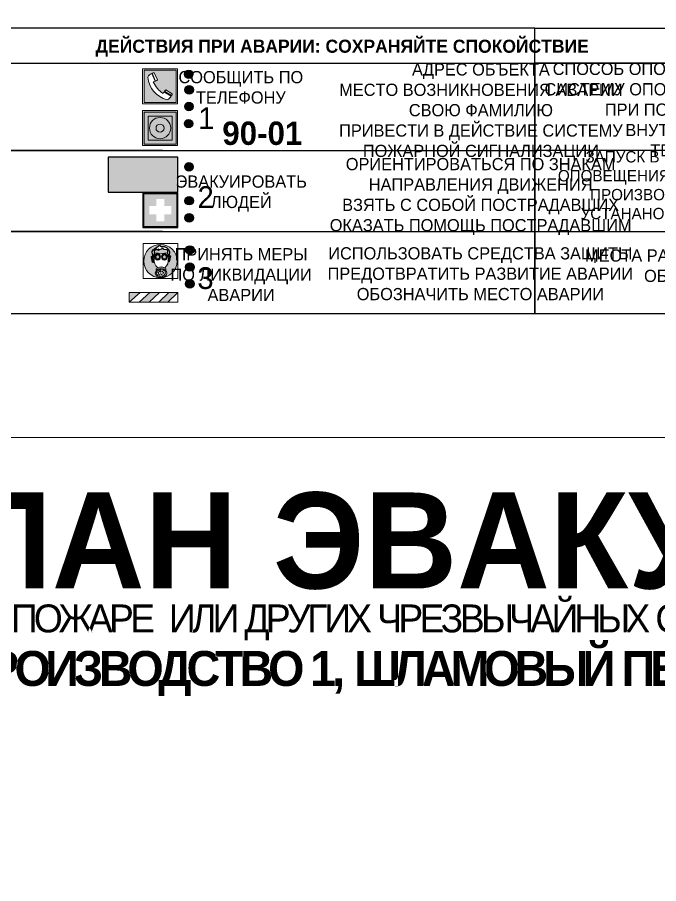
# Model space of a CAD drawing. Header units: millimetres. Extents: x 13810 to 67229, y 12374 to 21950.
# Drawn here: x 36775.5 to 36922.4, y 14840.4 to 15038.9 of the extents above; entities that cross this region are included whole.
import ezdxf

# ---------------------------------------------------------------- set-up
doc = ezdxf.new("R2010")
doc.units = ezdxf.units.MM
doc.styles.add('обычный', font='arial.ttf')

# ---------------------------------------------------------------- blocks, each defined once
blk = doc.blocks.new('A$C38D26F80')
h = blk.add_hatch(color=5)
h.dxf.hatch_style = 1
h.paths.add_polyline_path([(-8.77, -4.48, 1), (-0.19, -4.48, 1)])
h.paths.add_polyline_path([(-6.75, -3.58), (-6.75, -3.31), (-6.62, -3.22), (-6.5, -3.22), (-6.42, -3.3), (-6.39, -3.28), (-6.59, -2.23), (-6.59, -2.01), (-6.38, -1.58), (-4.76, -0.4), (-4.13, -0.79, -0.362848), (-2.1, -2.1, -0.201049), (-2.17, -2.48, 0.085434), (-2.26, -3.13), (-1.9, -3.16), (-2.25, -4.7), (-2.4, -4.59), (-2.43, -4.34), (-2.36, -4.34), (-2.14, -3.34), (-2.47, -3.42), (-2.58, -1.95), (-2.77, -1.58), (-3.58, -1.52), (-3.92, -1.26), (-5.05, -1.73), (-4.87, -1.39), (-5.41, -1.6), (-5.41, -1.46), (-6.13, -1.87), (-6.18, -3.5), (-6.56, -3.47), (-6.37, -4.59), (-6.16, -4.43), (-6.16, -4.66), (-6.36, -4.79), (-6.37, -4.8), (-6.51, -4.76)], flags=16)
h.paths.add_polyline_path([(-6.51, -4.76), (-6.36, -4.79), (-6.37, -4.8)], flags=0)
h.paths.add_polyline_path([(-5.92, -2.34, 0.089508), (-2.67, -2.35), (-2.48, -3.88, -0.268602), (-3.4, -6.18, 0.262449), (-5.2, -6.18, -0.268602), (-6.11, -3.88)], flags=16)
edge = h.paths.add_edge_path(flags=16)
edge.add_ellipse((-5.19, -3.41), major_axis=(0, 0.842), ratio=0.848992, start_angle=0, end_angle=360)
edge = h.paths.add_edge_path(flags=0)
edge.add_ellipse((-5.19, -3.39), major_axis=(0, 0.665), ratio=0.853798, start_angle=0, end_angle=360)
edge = h.paths.add_edge_path(flags=0)
edge.add_ellipse((-5.19, -3.4), major_axis=(0, 0.528), ratio=0.864094, start_angle=0, end_angle=360)
edge = h.paths.add_edge_path(flags=16)
edge.add_ellipse((-3.47, -3.4), major_axis=(0, 0.842), ratio=0.848992, start_angle=0, end_angle=360)
h.paths.add_polyline_path([(-3.13, -6.45), (-3.13, -6.84, 0.383174), (-5.57, -6.85), (-5.57, -6.49, -0.369952)], flags=16)
edge = h.paths.add_edge_path(flags=0)
edge.add_ellipse((-3.47, -3.39), major_axis=(0, 0.665), ratio=0.853798, start_angle=0, end_angle=360)
edge = h.paths.add_edge_path(flags=0)
edge.add_ellipse((-3.47, -3.4), major_axis=(0, 0.528), ratio=0.864094, start_angle=0, end_angle=360)
edge = h.paths.add_edge_path(flags=16)
edge.add_ellipse((-4.34, -7.57), major_axis=(-1.48, 0), ratio=0.744955, start_angle=0, end_angle=360)
h.paths.add_polyline_path([(-5.01, -6.85, -1), (-5.15, -6.85, -1)], flags=0)
h.paths.add_polyline_path([(-5.33, -7.14, -1), (-5.47, -7.14, -1)], flags=0)
h.paths.add_polyline_path([(-4.61, -6.71, -1), (-4.74, -6.71, -1)], flags=16)
h.paths.add_polyline_path([(-5.43, -7.51, -1), (-5.57, -7.51, -1)], flags=0)
h.paths.add_polyline_path([(-4.26, -6.67, -1), (-4.4, -6.67, -1)], flags=16)
h.paths.add_polyline_path([(-4.74, -7.14, -1), (-4.88, -7.14, -1)], flags=0)
h.paths.add_polyline_path([(-4.93, -7.43, -1), (-5.07, -7.43, -1)], flags=0)
h.paths.add_polyline_path([(-4.41, -7.07, -1), (-4.54, -7.07, -1)], flags=0)
h.paths.add_polyline_path([(-5.33, -7.87, -1), (-5.46, -7.87, -1)], flags=0)
h.paths.add_polyline_path([(-3.8, -6.71, -1), (-3.94, -6.71, -1)], flags=16)
h.paths.add_polyline_path([(-4.85, -7.78, -1), (-4.98, -7.78, -1)], flags=0)
h.paths.add_polyline_path([(-3.96, -7.14, -1), (-4.1, -7.14, -1)], flags=0)
h.paths.add_polyline_path([(-4.33, -7.53, -1), (-4.47, -7.53, -1)], flags=0)
h.paths.add_polyline_path([(-5.09, -8.12, -1), (-5.23, -8.12, -1)], flags=0)
h.paths.add_polyline_path([(-3.5, -6.94, -1), (-3.64, -6.94, -1)], flags=0)
h.paths.add_polyline_path([(-4.54, -7.97, -1), (-4.68, -7.97, -1)], flags=0)
h.paths.add_polyline_path([(-3.66, -7.39, -1), (-3.8, -7.39, -1)], flags=0)
h.paths.add_polyline_path([(-4.73, -8.35, -1), (-4.86, -8.35, -1)], flags=0)
h.paths.add_polyline_path([(-4.09, -7.96, -1), (-4.23, -7.96, -1)], flags=0)
h.paths.add_polyline_path([(-3.77, -7.74, -1), (-3.91, -7.74, -1)], flags=0)
h.paths.add_polyline_path([(-3.22, -7.27, -1), (-3.35, -7.27, -1)], flags=0)
h.paths.add_polyline_path([(-4.34, -8.4, -1), (-4.47, -8.4, -1)], flags=0)
h.paths.add_polyline_path([(-3.16, -7.61, -1), (-3.3, -7.61, -1)], flags=0)
h.paths.add_polyline_path([(-3.9, -8.35, -1), (-4.04, -8.35, -1)], flags=0)
h.paths.add_polyline_path([(-3.32, -7.91, -1), (-3.46, -7.91, -1)], flags=0)
h.paths.add_polyline_path([(-3.55, -8.23, -1), (-3.69, -8.23, -1)], flags=0)
at = {"color": 5, "lineweight": 5}
for p, q in [((-4.48, 0), (-8.96, 0)), ((-8.96, 0), (-8.96, -4.48)), ((-4.48, 0), (0, 0)), ((0, 0), (0, -4.48)), ((-6.59, -2.01), (-6.38, -1.58)), ((-6.59, -2.23), (-6.59, -2.01)), ((-6.38, -1.58), (-4.76, -0.4)), ((-6.13, -1.87), (-6.18, -3.5)), ((-5.41, -1.46), (-6.13, -1.87)), ((-4.87, -1.39), (-5.41, -1.6)), ((-5.41, -1.6), (-5.41, -1.46)), ((-3.92, -1.26), (-5.05, -1.73)), ((-5.05, -1.73), (-4.87, -1.39)), ((-4.76, -0.4), (-4.13, -0.79)), ((-3.58, -1.52), (-3.92, -1.26)), ((-2.77, -1.58), (-3.58, -1.52)), ((-2.58, -1.95), (-2.77, -1.58)), ((-2.47, -3.42), (-2.58, -1.95)), ((-6.75, -3.31), (-6.62, -3.22)), ((-6.75, -3.58), (-6.75, -3.31)), ((-6.51, -4.76), (-6.75, -3.58)), ((-6.62, -3.22), (-6.5, -3.22)), ((-6.39, -3.28), (-6.59, -2.23)), ((-6.18, -3.5), (-6.56, -3.47)), ((-6.56, -3.47), (-6.37, -4.59)), ((-6.5, -3.22), (-6.42, -3.3)), ((-6.42, -3.3), (-6.39, -3.28)), ((-6.37, -4.59), (-6.16, -4.43)), ((-6.16, -4.43), (-6.16, -4.66)), ((-5.92, -2.34), (-6.11, -3.88)), ((-2.67, -2.34), (-2.48, -3.88)), ((-2.14, -3.34), (-2.47, -3.42)), ((-2.43, -4.34), (-2.4, -4.59)), ((-2.43, -4.34), (-2.36, -4.34)), ((-2.36, -4.34), (-2.14, -3.34)), ((-1.9, -3.16), (-2.26, -3.13)), ((-2.25, -4.7), (-1.9, -3.16)), ((-8.96, -8.96), (-8.96, -4.48)), ((-6.37, -4.8), (-6.51, -4.76)), ((-6.16, -4.66), (-6.37, -4.8)), ((-5.57, -6.49), (-5.57, -6.85)), ((-3.13, -6.45), (-3.13, -6.84)), ((-2.4, -4.59), (-2.25, -4.7)), ((0, -8.96), (0, -4.48)), ((-4.48, -8.96), (-8.96, -8.96)), ((-4.48, -8.96), (0, -8.96))]:
    blk.add_line(p, q, dxfattribs=at)
at = {"color": 5}
for p, q in [((-6.59, -2.01), (-6.38, -1.58)), ((-6.59, -2.23), (-6.59, -2.01)), ((-6.38, -1.58), (-4.76, -0.4)), ((-6.13, -1.87), (-6.18, -3.5)), ((-5.41, -1.46), (-6.13, -1.87)), ((-4.87, -1.39), (-5.41, -1.6)), ((-5.41, -1.6), (-5.41, -1.46)), ((-3.92, -1.26), (-5.05, -1.73)), ((-5.05, -1.73), (-4.87, -1.39)), ((-4.76, -0.4), (-4.13, -0.79)), ((-3.58, -1.52), (-3.92, -1.26)), ((-2.77, -1.58), (-3.58, -1.52)), ((-2.58, -1.95), (-2.77, -1.58)), ((-2.47, -3.42), (-2.58, -1.95)), ((-6.75, -3.31), (-6.62, -3.22)), ((-6.75, -3.58), (-6.75, -3.31)), ((-6.51, -4.76), (-6.75, -3.58)), ((-6.62, -3.22), (-6.5, -3.22)), ((-6.39, -3.28), (-6.59, -2.23)), ((-6.18, -3.5), (-6.56, -3.47)), ((-6.56, -3.47), (-6.37, -4.59)), ((-6.5, -3.22), (-6.42, -3.3)), ((-6.42, -3.3), (-6.39, -3.28)), ((-6.37, -4.59), (-6.16, -4.43)), ((-6.16, -4.43), (-6.16, -4.66)), ((-2.14, -3.34), (-2.47, -3.42)), ((-2.4, -4.59), (-2.43, -4.34)), ((-2.43, -4.34), (-2.36, -4.34)), ((-2.36, -4.34), (-2.14, -3.34)), ((-2.26, -3.13), (-1.9, -3.16)), ((-1.9, -3.16), (-2.25, -4.7)), ((-6.37, -4.8), (-6.51, -4.76)), ((-6.36, -4.79), (-6.51, -4.76)), ((-6.16, -4.66), (-6.37, -4.8)), ((-6.16, -4.66), (-6.36, -4.79)), ((-2.25, -4.7), (-2.4, -4.59))]:
    blk.add_line(p, q, dxfattribs=at)
at = {"color": 5, "lineweight": 5}
for centre, radius in [((-4.48, -4.48), 4.29), ((-4.67, -6.71), 0.0678), ((-4.33, -6.67), 0.0678), ((-3.87, -6.71), 0.0678), ((-5.5, -7.51), 0.0678), ((-5.4, -7.14), 0.0678), ((-5.4, -7.87), 0.0678), ((-5.16, -8.12), 0.0678), ((-5.08, -6.85), 0.0678), ((-5, -7.43), 0.0678), ((-4.91, -7.78), 0.0678), ((-4.81, -7.14), 0.0678), ((-4.79, -8.35), 0.0678), ((-4.61, -7.97), 0.0678), ((-4.47, -7.07), 0.0678), ((-4.4, -7.53), 0.0678), ((-4.4, -8.4), 0.0678), ((-4.16, -7.96), 0.0678), ((-4.03, -7.14), 0.0678), ((-3.97, -8.35), 0.0678), ((-3.84, -7.74), 0.0678), ((-3.73, -7.39), 0.0678), ((-3.62, -8.23), 0.0678), ((-3.57, -6.94), 0.0678), ((-3.39, -7.91), 0.0678), ((-3.28, -7.27), 0.0678), ((-3.23, -7.61), 0.0678)]:
    blk.add_circle(centre, radius, dxfattribs=at)
at = {"color": 5}
for centre, radius, start, end in [((-3.89, -2.66), 1.88, 17.387, 97.1599), ((-2.6, -2.2), 0.511, 326.3906, 11.8614), ((-0.35, -3.07), 1.91, 162.2553, 181.7878)]:
    blk.add_arc(centre, radius, start, end, dxfattribs=at)
at = {"color": 5, "lineweight": 5}
for centre, radius, start, end in [((-2.6, -2.2), 0.513, 326.4781, 11.7739), ((-3.66, -4.24), 2.47, 171.573, 231.7124), ((-4.28, 6.66), 9.15, 259.6987, 280.1569), ((-4.93, -4.24), 2.47, 308.2876, 8.427), ((-0.47, -3.05), 1.79, 161.5846, 182.4584), ((-4.33, -7.88), 1.87, 50.358, 131.5662), ((-4.34, -8.2), 1.82, 48.4943, 132.3565), ((-4.3, -7.78), 1.83, 60.5889, 119.4111)]:
    blk.add_arc(centre, radius, start, end, dxfattribs=at)
for centre, major_axis, ratio in [((-5.19, -3.41), (0, 0.842), 0.848992), ((-5.19, -3.39), (0, 0.665), 0.853798), ((-5.19, -3.4), (0, 0.528), 0.864094), ((-3.47, -3.4), (0, 0.842), 0.848992), ((-3.47, -3.39), (0, 0.665), 0.853798), ((-3.47, -3.4), (0, 0.528), 0.864094), ((-4.34, -7.57), (-1.48, 0), 0.744955)]:
    blk.add_ellipse(centre, major_axis=major_axis, ratio=ratio, dxfattribs=at)
blk = doc.blocks.new('A$C47DD6509')
at = {"lineweight": 5}
for points in [[(-8.69, 0), (-11.19, 0), (-11.19, -2.22)], [(-4.22, 0), (-6.45, 0), (-8.91, -2.22), (-6.61, -2.22)], [(0, 0), (-2.09, 0), (-4.36, -2.22), (-2.29, -2.22)]]:
    blk.add_hatch(color=242, dxfattribs=at).paths.add_polyline_path(points)
at = {"color": 242, "lineweight": 5}
for p, q in [((-11.19, -2.22), (-8.69, 0)), ((-11.19, -2.22), (-11.19, 0)), ((-11.19, 0), (-8.69, 0)), ((-11.19, 0), (0, 0)), ((-8.91, -2.22), (-6.45, 0)), ((-6.61, -2.22), (-4.22, 0)), ((-4.36, -2.22), (-2.09, 0)), ((-2.29, -2.22), (0, 0)), ((0, 0), (0, -2.22)), ((0, -2.22), (-11.19, -2.22))]:
    blk.add_line(p, q, dxfattribs=at)
blk = doc.blocks.new('A$C32E8229D')
at = {"true_color": 0xffffff}
blk.add_hatch(color=7, dxfattribs=at).paths.add_polyline_path([(0, 0), (0, -8), (16, -8), (16, 0)])
h = blk.add_hatch(color=126)
h.paths.add_polyline_path([(0.2, -0.2), (15.8, -0.2), (15.8, -7.8), (0.2, -7.8)])
h.paths.add_polyline_path([(13.49, -2.05), (12.08, -2.05), (11.37, -2.63, 0.162397), (11.29, -2.84), (11.29, -3.63), (10.35, -3.63), (10.35, -4.05), (11.68, -4.05), (11.68, -3.48), (12.26, -4.28), (11.29, -5.1), (11.29, -6.78), (11.85, -6.78), (11.85, -5.44), (12.8, -4.64), (12.8, -5.94), (14.46, -5.94), (14.46, -5.39), (13.45, -5.39), (13.45, -3.97), (12.46, -2.59), (13.15, -2.59), (13.69, -3.34), (14.18, -3)], flags=16)
h.paths.add_polyline_path([(10.74, -1.82, 1), (11.8, -1.82, 1)], flags=16)
h.paths.add_polyline_path([(9.39, -3.59), (5.99, -3.59), (6.56, -3.03), (5.91, -3.03), (5.1, -3.83), (5.91, -4.64), (6.56, -4.64), (5.99, -4.09), (9.39, -4.09)], flags=16)
h.paths.add_polyline_path([(4.29, -1.08), (1.72, -1.08), (1.72, -6.6), (4.29, -6.6)], flags=16)
at = {"color": 126}
blk.add_lwpolyline([(16, -8), (0, -8), (0, 0), (16, 0)], close=True, dxfattribs=at)
blk = doc.blocks.new('A$C18900ED3')
h = blk.add_hatch(color=126)
h.paths.add_polyline_path([(-0.18, -0.18), (-7.02, -0.18), (-7.02, -7.02), (-0.18, -7.02)])
h.paths.add_polyline_path([(-5.89, -4.46), (-5.89, -2.77), (-4.46, -2.77), (-4.46, -1.31), (-2.77, -1.31), (-2.77, -2.77), (-1.33, -2.77), (-1.33, -4.46), (-2.77, -4.46), (-2.77, -5.89), (-4.46, -5.89), (-4.46, -4.46)], flags=16)
at = {"color": 126}
for p, q in [((-7.2, 0), (-7.2, -7.2)), ((0, 0), (-7.2, 0)), ((0, -7.2), (0, 0)), ((-7.02, -7.02), (-7.02, -0.18)), ((-7.02, -0.18), (-0.18, -0.18)), ((-0.18, -0.18), (-0.18, -7.02)), ((-0.18, -7.02), (-7.02, -7.02)), ((-7.2, -7.2), (0, -7.2))]:
    blk.add_line(p, q, dxfattribs=at)
blk = doc.blocks.new('A$C456E1F9C')
at = {"lineweight": 5}
h = blk.add_hatch(color=242, dxfattribs=at)
h.paths.add_polyline_path([(0.51, -1.47), (0.51, -13.26), (12.29, -13.26), (12.29, -1.47)])
h.paths.add_polyline_path([(5.42, -4.95, -0.254479), (4.78, -5.4), (3.52, -2.53, -0.209735), (4.23, -2.4)], flags=16)
h.paths.add_polyline_path([(8.53, -8.6), (10.87, -10.17), (10.54, -10.76), (8.03, -9.13, -0.192251)], flags=16)
h.paths.add_polyline_path([(4.61, -5.49, 0.005518), (3.87, -5.72, 0.128647), (7.49, -10.01, 0.00809), (7.83, -9.33), (10.47, -10.97, -0.16736), (8.99, -12.25, -0.327862), (1.95, -3.95, -0.166952), (3.36, -2.62)], flags=16)
at = {"color": 242, "lineweight": 5}
for p, q in [((0, -13.77), (0, -0.97)), ((12.8, -0.97), (0, -0.97)), ((4.61, -5.49), (3.36, -2.62)), ((3.52, -2.53), (4.78, -5.4)), ((4.23, -2.4), (5.42, -4.95)), ((12.8, -13.77), (12.8, -0.97)), ((7.83, -9.33), (10.47, -10.97)), ((8.03, -9.13), (10.54, -10.76)), ((10.81, -10.12), (8.53, -8.6)), ((10.54, -10.76), (10.8, -10.3)), ((10.8, -10.3), (10.81, -10.12)), ((0, -13.77), (12.8, -13.77))]:
    blk.add_line(p, q, dxfattribs=at)
blk.add_lwpolyline([(0.51, -1.47), (12.29, -1.47), (12.29, -13.26), (0.51, -13.26)], close=True, dxfattribs=at)
for centre, radius, start, end in [((4.59, -5.34), 2.99, 114.2845, 152.1974), ((4.02, -3.27), 0.891, 76.3284, 123.7092), ((11.12, -3.31), 9.19, 183.9915, 256.6009), ((14.98, -39.1), 35.17, 107.1487, 108.4135), ((13.86, -0.94), 11.08, 205.5536, 234.8762), ((4.68, -4.59), 0.824, 276.9621, 334.0723), ((-13.31, 0.8), 23.44, 332.5487, 334.4027), ((8.94, -9.5), 0.989, 114.4092, 157.9388), ((7.87, -9.46), 3, 291.9291, 329.9329)]:
    blk.add_arc(centre, radius, start, end, dxfattribs=at)
blk = doc.blocks.new('A$C54414219')
at = {"true_color": 0xffffff}
h = blk.add_hatch(color=7, dxfattribs=at)
h.paths.add_polyline_path([(2.39, -9.45), (2.39, -18.3), (11.23, -18.3), (11.23, -9.45)], flags=0)
h.paths.add_polyline_path([(10.71, -13.87, -1), (2.92, -13.87, -1)], flags=0)
h.paths.add_polyline_path([(8.3, -13.87, -1), (5.33, -13.87, -1)], flags=0)
h.paths.add_polyline_path([(0.41, -7.47), (0.41, -20.27), (13.21, -20.27), (13.21, -7.47)])
h.paths.add_polyline_path([(0.92, -19.77), (12.71, -19.77), (12.71, -7.98), (0.92, -7.98)], flags=16)
h.paths.add_polyline_path([(11.23, -9.45), (11.23, -18.3), (2.39, -18.3), (2.39, -9.45)], flags=0)
at = {"lineweight": 5}
h = blk.add_hatch(color=242, dxfattribs=at)
h.paths.add_polyline_path([(12.71, -7.98), (0.92, -7.98), (0.92, -19.77), (12.71, -19.77)])
h.paths.add_polyline_path([(11.23, -18.3), (2.39, -18.3), (2.39, -9.45), (11.23, -9.45)], flags=16)
h.paths.add_polyline_path([(10.71, -13.87, -1), (2.92, -13.87, -1)], flags=0)
h.paths.add_polyline_path([(8.3, -13.87, -1), (5.33, -13.87, -1)], flags=0)
at = {"true_color": 0xffffff}
h = blk.add_hatch(color=7, dxfattribs=at)
h.paths.add_polyline_path([(2.39, -9.45), (2.39, -18.3), (11.23, -18.3), (11.23, -9.45)])
h.paths.add_polyline_path([(10.71, -13.87, -1), (2.92, -13.87, -1)], flags=16)
h.paths.add_polyline_path([(8.3, -13.87, -1), (5.33, -13.87, -1)], flags=0)
at = {"lineweight": 5}
h = blk.add_hatch(color=242, dxfattribs=at)
h.paths.add_polyline_path([(2.92, -13.87, 1), (10.71, -13.87, 1)])
h.paths.add_polyline_path([(8.3, -13.87, -1), (5.33, -13.87, -1)], flags=16)
at = {"color": 242, "lineweight": 5}
for p, q in [((0.41, -20.27), (0.41, -7.47)), ((0.41, -7.47), (13.21, -7.47)), ((0.41, -7.47), (13.21, -7.47)), ((13.21, -20.27), (13.21, -7.47)), ((0.41, -20.27), (13.21, -20.27))]:
    blk.add_line(p, q, dxfattribs=at)
for points in [[(0.92, -7.98), (12.71, -7.98), (12.71, -19.77), (0.92, -19.77)], [(2.39, -9.45), (11.23, -9.45), (11.23, -18.3), (2.39, -18.3)]]:
    blk.add_lwpolyline(points, close=True, dxfattribs=at)
for radius in [3.89, 1.49]:
    blk.add_circle((6.81, -13.87), radius, dxfattribs=at)

msp = doc.modelspace()

# ---------------------------------------------------------------- hatches: boundary and pattern name
at = {"lineweight": 0}
h = msp.add_hatch(color=256, dxfattribs=at)
h.dxf.hatch_style = 1
h.paths.add_polyline_path([(36813.78, 15025.9, 1), (36815.71, 15025.9, 1)])
h = msp.add_hatch(color=256, dxfattribs=at)
h.dxf.hatch_style = 1
h.paths.add_polyline_path([(36813.89, 15022.32, 1), (36815.82, 15022.32, 1)])
h = msp.add_hatch(color=256, dxfattribs=at)
h.dxf.hatch_style = 1
h.paths.add_polyline_path([(36813.85, 15018.51, 1), (36815.78, 15018.51, 1)])
h = msp.add_hatch(color=256, dxfattribs=at)
h.dxf.hatch_style = 1
h.paths.add_polyline_path([(36813.76, 15014.58, 1), (36815.7, 15014.58, 1)])
h = msp.add_hatch(color=256, dxfattribs=at)
h.dxf.hatch_style = 1
h.paths.add_polyline_path([(36813.85, 15004.69, 1), (36815.78, 15004.69, 1)])
h = msp.add_hatch(color=256, dxfattribs=at)
h.dxf.hatch_style = 1
h.paths.add_polyline_path([(36813.89, 14996.91, 1), (36815.82, 14996.91, 1)])
h = msp.add_hatch(color=256, dxfattribs=at)
h.dxf.hatch_style = 1
h.paths.add_polyline_path([(36813.88, 14993.01, 1), (36815.81, 14993.01, 1)])
h = msp.add_hatch(color=256, dxfattribs=at)
h.dxf.hatch_style = 1
h.paths.add_polyline_path([(36814.04, 14985.65, 1), (36815.97, 14985.65, 1)])
h = msp.add_hatch(color=256, dxfattribs=at)
h.dxf.hatch_style = 1
h.paths.add_polyline_path([(36814.03, 14981.71, 1), (36815.97, 14981.71, 1)])
h = msp.add_hatch(color=256, dxfattribs=at)
h.dxf.hatch_style = 1
h.paths.add_polyline_path([(36814.04, 14977.87, 1), (36815.97, 14977.87, 1)])

# ---------------------------------------------------------------- linework, layer by layer
at = {"color": 126, "lineweight": 0, "true_color": 0x008754}
for points in [[(36585.05, 15337.64), (37185.05, 15337.64), (37185.05, 14942.64), (36585.05, 14942.64)], [(36585.05, 15337.64), (37185.05, 15337.64), (37185.05, 14942.64), (36585.05, 14942.64)], [(36585.05, 15337.64), (37185.05, 15337.64), (37185.05, 14942.64), (36585.05, 14942.64)], [(36585.05, 15337.64), (37185.05, 15337.64), (37185.05, 14942.64), (36585.05, 14942.64)], [(36585.05, 14942.64), (37185.05, 14942.64), (37185.05, 14547.64), (36585.05, 14547.64)], [(36585.05, 14942.64), (37185.05, 14942.64), (37185.05, 14547.64), (36585.05, 14547.64)], [(36585.05, 14942.64), (37185.05, 14942.64), (37185.05, 14547.64), (36585.05, 14547.64)], [(36585.05, 14942.64), (37185.05, 14942.64), (37185.05, 14547.64), (36585.05, 14547.64)]]:
    msp.add_lwpolyline(points, close=True, dxfattribs=at)
for points in [[(36750.3, 15028.44), (36894.07, 15028.44), (36894.07, 15036.49), (36750.3, 15036.49)], [(36894.07, 15036.49), (37015.79, 15036.49), (37015.79, 14971.04), (36894.07, 14971.04)], [(36894.07, 15036.49), (37015.79, 15036.49), (37015.79, 15028.44), (36894.07, 15028.44)], [(36750.3, 15028.44), (36894.07, 15028.44), (36894.07, 14971.04), (36750.3, 14971.04)], [(36894.07, 15028.44), (37015.79, 15028.44), (37015.79, 15008.44), (36894.07, 15008.44)], [(37015.79, 15008.44), (36894.07, 15008.44), (36894.07, 14989.87), (37015.79, 14989.87)]]:
    msp.add_lwpolyline(points, close=True)
for points in [[(36808.72, 15008.44), (36750.3, 15008.44), (36894.07, 15008.44)], [(36808.72, 14989.87), (36750.3, 14989.87), (36894.07, 14989.87)]]:
    msp.add_lwpolyline(points)
for centre in [(36814.75, 15025.9), (36814.85, 15022.32), (36814.81, 15018.51), (36814.73, 15014.58), (36814.81, 15004.69), (36814.86, 14996.91), (36814.85, 14993.01), (36815.01, 14985.65), (36815, 14981.71), (36815, 14977.87)]:
    msp.add_circle(centre, 0.966)

# ---------------------------------------------------------------- block references
for name, p, xscale, yscale, zscale in [('A$C456E1F9C', (36804.19, 15027.72), 0.625, 0.625, 0.625), ('A$C54414219', (36803.93, 15022.23), 0.625, 0.625, 0.625), ('A$C18900ED3', (36812.26, 14998.76), 1.111111111007631, 1.111111111007631, 1.111111111007631), ('A$C38D26F80', (36812.28, 14987.09), 0.8928571427240968, 0.8928571427240968, 0.8928571427240968)]:
    msp.add_blockref(name, p, dxfattribs=dict(xscale=xscale, yscale=yscale, zscale=zscale))
at = {"xscale": -1}
msp.add_blockref('A$C32E8229D', (36812.26, 15006.91), dxfattribs=at)
at = {"color": 242, "true_color": 0xc1121c}
msp.add_blockref('A$C47DD6509', (36812.28, 14975.88), dxfattribs=at)

# ---------------------------------------------------------------- texts
at = {"lineweight": 0, "style": 'обычный'}
for s, insert, char_height, width, attachment_point in [('{\\fProxima Nova Rg|b1|i0|c204|p2;ДЕЙСТВИЯ ПРИ АВАРИИ: СОХРАНЯЙТЕ СПОКОЙСТВИЕ\\H1.6644x; }', (36849.91, 15031.89), 3, 175.1736, 5), ('{\\fProxima Nova Rg|b0|i0|c204|p2;СПОСОБ ОПОВЕЩЕНИЯ АВТОМАТИЧЕСКИЙ ЧЕРЕЗ РЕЧЕВУЮ СИСТЕМУ ОПОВЕЩЕНИЯ И УПРАВЛЕНИЯ ЭВАКУАЦИЕЙ ЛЮДЕЙ ПРИ ПОЖАРЕ , А ТАК ЖЕ ВРУЧНУЮ, ИСПОЛЬЗУЯ ВНУТРЕННЮЮ ГРОМКУЮ СВЯЗЬ СИСТЕМЫ ТЕХНОЛОГИЧЕСКОГО ОПОВЕЩЕНИЯ.}', (36955.69, 15017.39), 2.8, 118.5618, 5), ('\\pi-8.4,l8.4,t8.4;{\\fProxima Nova Rg|b0|i0|c204|p2;АДРЕС ОБЪЕКТА\\PМЕСТО ВОЗНИКНОВЕНИЯ АВАРИИ\\PСВОЮ ФАМИЛИЮ\\PПРИВЕСТИ В ДЕЙСТВИЕ СИСТЕМУ \\PПОЖАРНОЙ СИГНАЛИЗАЦИИ}', (36881.69, 15017.27), 2.8, 126.6484, 5), ('{\\fProxima Nova Rg|b0|i0|c204|p2;СООБЩИТЬ ПО \\PТЕЛЕФОНУ}', (36826.69, 15022.89), 2.8, 126.6484, 5), ('{\\fProxima Nova Rg|b0|i0|c204|p2;1\\H1.1667x; }', (36818.79, 15015.82), 5, 126.6484, 5), ('{\\fProxima Nova Rg|b1|i0|c204|p2;\\H1.0714x;90-01\\fProxima Nova Rg|b0|i0|c204|p2;\\H0.93331x; \\H1.3449x; }', (36831.61, 15012.35), 5, 126.6484, 5), ('{\\fProxima Nova Rg|b0|i0|c204|p2;\\P\\pt7.8;ЗАПУСК В РУЧНОМ РЕЖИМЕ АВТОМАТИЧЕСКОЙ СИСТЕМЫ ОПОВЕЩЕНИЯ  И УПРАВЛЕНИЯ ЭВАКУАЦИИ ЛЮДЕЙ ПРИ ПОЖАРЕ ПРОИЗВОДИТСЯ ОТ РУЧНЫХ ПОЖАРНЫХ ИЗВЕЩАТЕЛЕЙ, УСТАНАНОВЛЕННЫХ НА СТЕНАХ ВБЛИЗИ ЭВАКУАЦИОННЫХ ВЫХОДОВ. }', (36957.14, 15000.11), 2.6, 121.7868, 5), ('\\pi-8.4,l8.4,t8.4;{\\fProxima Nova Rg|b0|i0|c204|p2;ОРИЕНТИРОВАТЬСЯ ПО ЗНАКАМ \\PНАПРАВЛЕНИЯ ДВИЖЕНИЯ\\PВЗЯТЬ С СОБОЙ ПОСТРАДАВШИХ\\PОКАЗАТЬ ПОМОЩЬ ПОСТРАДАВШИМ}', (36881.63, 14997.91), 2.8, 126.6484, 5), ('{\\fProxima Nova Rg|b0|i0|c204|p2;ЭВАКУИРОВАТЬ \\PЛЮДЕЙ}', (36826.79, 14998.57), 2.8, 126.6484, 5), ('{\\fProxima Nova Rg|b0|i0|c204|p2;2\\H1.1967x; }', (36818.64, 14997.74), 5, 126.6484, 5), ('{\\fProxima Nova Rg|b0|i0|c204|p2;ПРИНЯТЬ МЕРЫ \\PПО ЛИКВИДАЦИИ \\PАВАРИИ}', (36826.75, 14979.99), 2.8, 126.6484, 5), ('\\pi-8.4,l8.4,t8.4;{\\fProxima Nova Rg|b0|i0|c204|p2;ИСПОЛЬЗОВАТЬ СРЕДСТВА ЗАЩИТЫ \\PПРЕДОТВРАТИТЬ РАЗВИТИЕ АВАРИИ\\PОБОЗНАЧИТЬ МЕСТО АВАРИИ}', (36881.57, 14980.18), 2.8, 126.6484, 5), ('\\pt8.4;{\\fProxima Nova Rg|b0|i0|c204|p2;\\PМЕСТА РАСПОЛОЖЕНИЯ ПОЖАРНЫХ ИЗВЕЩАТЕЛЕЙ ОБОЗНАЧЕНЫ НА НАСТОЯЩЕМ ПЛАНЕ}', (36955.5, 14983.96), 2.8, 118.5618, 5), ('{\\fProxima Nova Rg|b0|i0|c204|p2;3\\H1.1967x; }', (36818.58, 14979.16), 5, 126.6484, 5), ('{\\fProxima Nova Rg|b1|i0|c204|p2;ПЛАН ЭВАКУАЦИИ}', (36741.62, 14930.07), 22, 493.8901, 1)]:
    msp.add_mtext(s, dxfattribs=dict(at, insert=insert, char_height=char_height, width=width, attachment_point=attachment_point))
at = {"color": 0, "lineweight": 0, "insert": (36894.16, 14904.54), "char_height": 8, "width": 449.2158, "attachment_point": 5, "style": 'обычный'}
msp.add_mtext('{\\fArial Black|b1|i0|c204|p34;\\H2x;\\T0.85;  \\fArial Narrow|b0|i0|c204|p34;\\H0.8x;\\W0.9;\\P\\fProxima Nova Rg|b0|i0|c204|p2;\\H0.5x;\\W1;\\C256;ПРИ ПОЖАРЕ  ИЛИ ДРУГИХ ЧРЕЗВЫЧАЙНЫХ СИТУАЦИЯХ  ИЗ ПОМЕЩЕНИЙ \\fProxima Nova Rg|b1|i0|c204|p2;\\H1.25x;\\PЦЭН: ПРОИЗВОДСТВО 1, ШЛАМОВЫЙ ПЕРЕДЕЛ, корпус 2, отм. +0,00}', dxfattribs=at)

doc.saveas('drawing.dxf')
